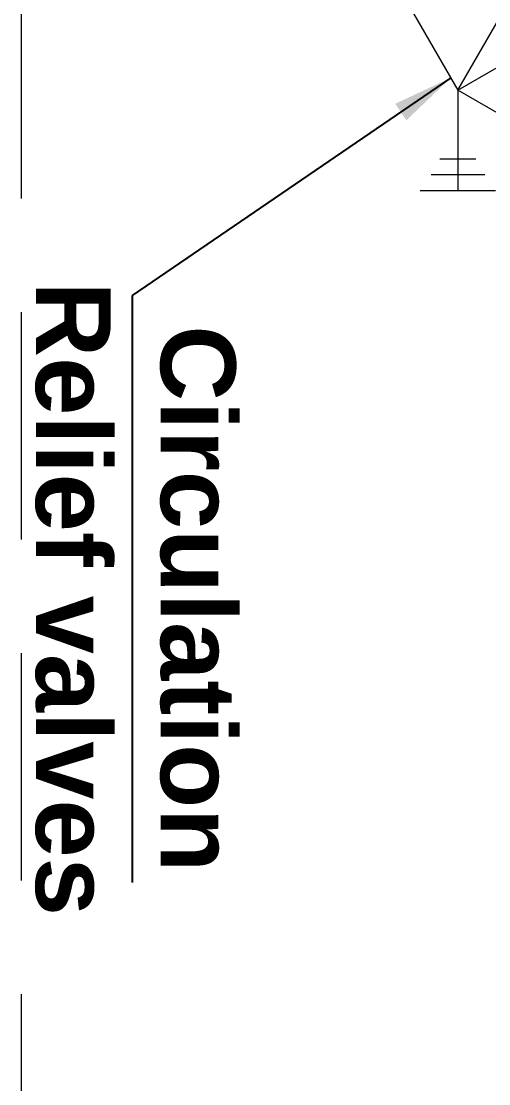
# Model space of a CAD drawing. Header units: inches. Extents: x -98933 to 1585249, y -3352739 to 192771.
# Drawn here: x 58161.12 to 58166.06, y 49943.84 to 49955.06 of the extents above; entities that cross this region are included whole.
import ezdxf

# ---------------------------------------------------------------- set-up
doc = ezdxf.new("R2010")
doc.units = ezdxf.units.IN
doc.header["$MEASUREMENT"] = 0
doc.linetypes.add('HIDDEN', pattern=[0.375, 0.25, -0.125])
doc.layers.get('0').update_dxf_attribs({"lineweight": 0})
for name, color, linetype, lineweight in [('Building', 193, 'Continuous', 0), ('Diamention', 30, 'Continuous', 0), ('DIM', 7, 'Continuous', 0), ('DOOR', 222, 'Continuous', 0), ('FIRE SCH', 8, 'Continuous', 0)]:
    doc.layers.add(name, color=color, linetype=linetype, lineweight=lineweight)
doc.styles.get("Standard").update_dxf_attribs({"font": 'arialbd.ttf', "height": 24})
doc.dimstyles.new('1-100', dxfattribs={"dimtxt": 6, "dimasz": 3, "dimexe": 4, "dimexo": 0.0625, "dimgap": 2, "dimtad": 1, "dimdec": 4, "dimzin": 0, "dimdsep": 46, "dimlunit": 4, "dimtxsty": 'Standard', "dimblk": 'ARCHTICK', "dimcen": 0.09, "dimclrt": 7, "dimadec": 0, "dimazin": 0, "dimtfac": 0.75, "dimtdec": 4, "dimtix": 1, "dimtofl": 0, "dimtmove": 0, "dimatfit": 3, "dimfxl": 4, "dimfxlon": 1, "dimtolj": 1, "dimtzin": 0, "dimarcsym": 0})

# ---------------------------------------------------------------- blocks, each defined once
blk = doc.blocks.new('P.R.V')
at = {"layer": 'FIRE SCH', "color": 1}
for p, q in [((145871.79, 36731.85), (145941.7, 36731.85)), ((145906.74, 36638.43), (145906.74, 36731.85)), ((145881.77, 36717.12), (145931.71, 36717.12)), ((145889.95, 36702.4), (145923.54, 36702.4)), ((145857.49, 36553.12), (145956, 36553.12))]:
    blk.add_line(p, q, dxfattribs=at)
blk.add_lwpolyline([(145821.44, 36589.17), (145821.44, 36687.68), (145906.74, 36638.43)], close=True, dxfattribs=at)
blk.add_lwpolyline([(145956, 36553.12), (145906.74, 36638.43), (145857.49, 36553.12)], dxfattribs=at)
blk = doc.blocks.new('RFF')
at = {"layer": 'Diamention', "linetype": 'HIDDEN', "lineweight": 5, "ltscale": 15}
blk.add_line((-221357.763, 148755.157, 893361.882), (-221357.763, 148371.204, 893361.882), dxfattribs=at)
at = {"layer": 'DIM', "linetype": 'ByBlock', "lineweight": 5, "xscale": 0.01777759385221871, "yscale": 0.01777759384722195, "zscale": 0.01777759385221871, "rotation": 180}
blk.add_blockref('P.R.V', (-218756.682, 149140.162, 893361.882), dxfattribs=at)
at = {"layer": 'DOOR', "lineweight": 5, "insert": (-221357.539, 148480.428, 893361.882), "char_height": 1.23615, "width": 28.46901, "attachment_point": 8, "rotation": 270}
blk.add_mtext('\\pi-8,l8,t8;Circulation \\PRelief valves', dxfattribs=at)
at = {"layer": 'Building', "color": 6, "lineweight": 5}
blk.add_leader([(-221350.67, 148489.021, 893361.882), (-221355.933, 148485.428, 893361.882), (-221355.933, 148475.747, 893361.882)], dimstyle='1-100', override={"dimtxt": 10, "dimasz": 1, "dimgap": 2, "dimtad": 0, "dimdec": 0, "dimclrd": 252, "dimclre": 252, "dimclrt": 30, "dimtdec": 0, "dimarcsym": 1}, dxfattribs=at)

msp = doc.modelspace()

# ---------------------------------------------------------------- block references
at = {"lineweight": -2, "xscale": 0.6399999999994179, "yscale": 0.6399999999994179, "zscale": 0.639999999984866}
msp.add_blockref('RFF', (199830.092, -45078.511, -483662.736), dxfattribs=at)

doc.saveas('drawing.dxf')
